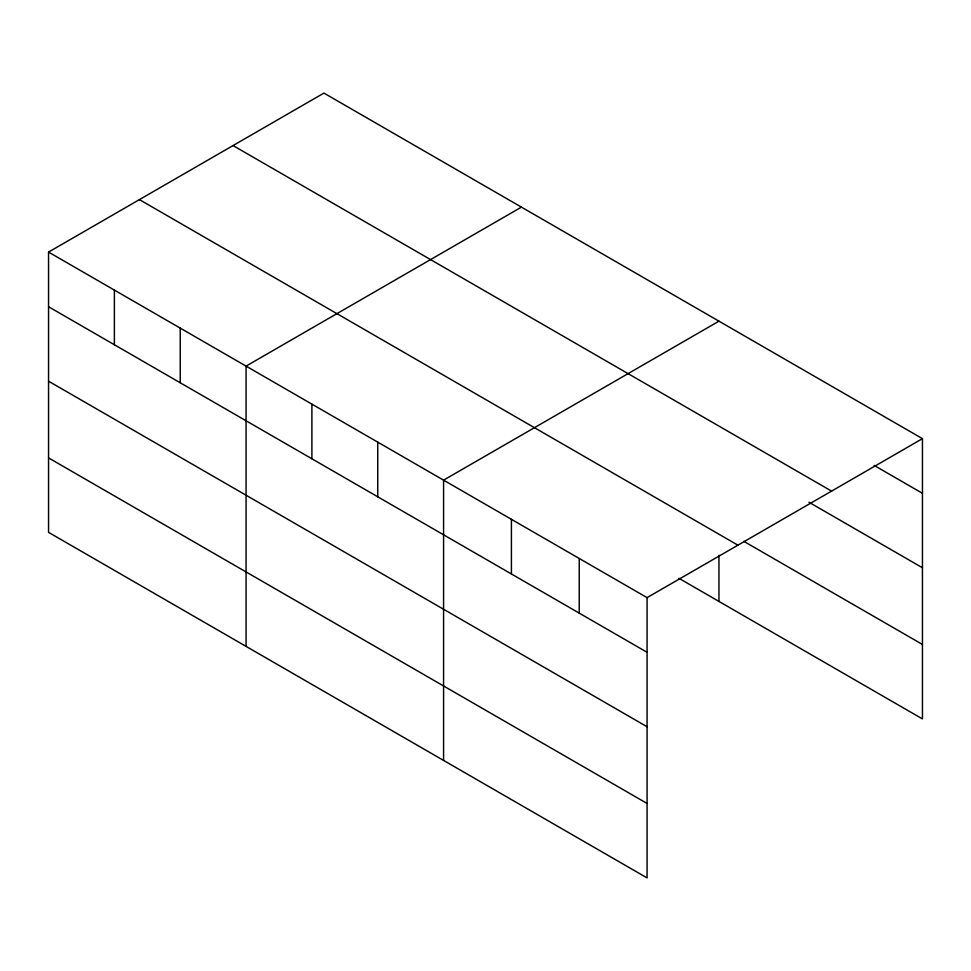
<?xml version="1.0" encoding="UTF-8"?>
<svg xmlns="http://www.w3.org/2000/svg" width="971" height="971" viewBox="0 0 971 971"><rect width="100%" height="100%" fill="white"/><g stroke="black" fill="none" stroke-linecap="round" stroke-linejoin="round"><path stroke-width="1.46" d="M647.074 726.745L647.074 597.638L48.55 252.084L48.55 532.351L647.074 877.905L647.074 726.745L48.55 381.19M678.935 578.315L922.45 718.916L922.45 438.649L323.926 93.095L48.55 252.084M521.439 207.126L246.064 366.116L246.064 646.383M718.953 321.17L443.577 480.147L443.577 760.414M647.074 597.638L922.45 438.649M874.179 465.437L922.45 493.304M233.052 145.565L831.577 491.12M808.964 502.238L922.45 567.756M743.737 541.284L922.45 644.465M139.423 199.625L737.948 545.18M48.55 306.739L647.074 652.294M48.55 457.899L647.074 803.454M718.953 555.266L718.953 601.425M579.238 558.483L579.238 613.138M511.414 519.315L511.414 573.97M377.743 442.145L377.743 496.8M311.897 404.13L311.897 458.785M180.23 328.113L180.23 382.768M114.384 290.098L114.384 344.754"/></g></svg>
